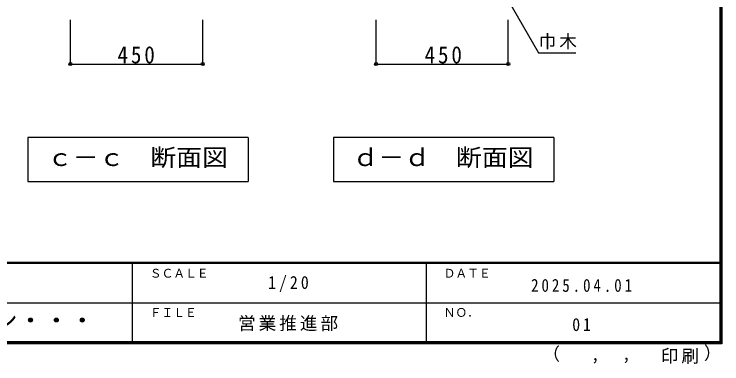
# Model space of a CAD drawing. Units: millimetres at full size, sheet at 1:20; details may follow other scales. Extents: x -3922 to 3878, y -2932 to 2722.
# Drawn here: x 1470 to 3878, y -2932 to -1741 of the extents above; entities that cross this region are included whole.
import ezdxf
from ezdxf.enums import TextEntityAlignment as Align

# ---------------------------------------------------------------- set-up
doc = ezdxf.new("R2010")
doc.units = ezdxf.units.MM
doc.header["$LTSCALE"] = 20
doc.header["$PDMODE"] = 32
doc.header["$PDSIZE"] = 10
for name, color, linetype in [('0-A_文字', 7, 'Continuous'), ('0-B_寸法', 7, 'Continuous'), ('F-1_枠', 6, 'Continuous'), ('F-A_文字', 7, 'Continuous')]:
    doc.layers.add(name, color=color, linetype=linetype)
doc.styles.add('ＭＳ ゴシック', font='')
doc.styles.get('ＭＳ ゴシック').set_extended_font_data('MS Gothic')

msp = doc.modelspace()

# ---------------------------------------------------------------- linework, layer by layer
at = {"layer": '0-A_文字'}
for p, q in [((2266.3, -2161.27), (2266.3, -2311.27)), ((3306.3, -2161.27), (3306.3, -2311.27)), ((1516.3, -2311.27), (2266.3, -2311.27)), ((2556.3, -2311.27), (3306.3, -2311.27))]:
    msp.add_line(p, q, dxfattribs=at)
for points in [[(3147.49, -1687.54), (3254.57, -1873.01), (3380.6, -1873.01)], [(2266.3, -2161.27), (1516.3, -2161.27), (1516.3, -2311.27)], [(3306.3, -2161.27), (2556.3, -2161.27), (2556.3, -2311.27)]]:
    msp.add_lwpolyline(points, dxfattribs=at)
at = {"layer": '0-B_寸法', "color": 4}
for p, q in [((1661.3, -1911.27), (1661.3, -1761.27)), ((2111.3, -1911.27), (2111.3, -1761.27)), ((2701.3, -1911.27), (2701.3, -1761.27)), ((3151.3, -1911.27), (3151.3, -1761.27)), ((1661.3, -1911.27), (2111.3, -1911.27)), ((2701.3, -1911.27), (3151.3, -1911.27))]:
    msp.add_line(p, q, dxfattribs=at)
at = {"layer": '0-B_寸法'}
for p in [(1661.3, -1911.27), (2111.3, -1911.27), (2701.3, -1911.27), (3151.3, -1911.27)]:
    msp.add_point(p, dxfattribs=at)
at = {"layer": 'F-1_枠'}
for p, q in [((3871.3, 2722.29), (3871.3, -2864.37)), ((3874.63, 2722.29), (3874.63, -2864.37)), ((3877.97, 2722.29), (3877.97, -2864.37)), ((3877.97, -2587.71), (-3922.03, -2587.71)), ((3877.97, -2591.04), (-3922.03, -2591.04)), ((1871.3, -2591.04), (1871.3, -2857.71)), ((2871.3, -2591.04), (2871.3, -2857.71)), ((-22.03, -2724.37), (3871.3, -2724.38)), ((3877.97, -2857.71), (-3922.03, -2857.71)), ((3877.97, -2861.04), (-3922.03, -2861.04)), ((3877.97, -2864.37), (-3922.03, -2864.37))]:
    msp.add_line(p, q, dxfattribs=at)

# ---------------------------------------------------------------- texts
at = {"layer": '0-A_文字', "style": 'ＭＳ ゴシック', "width": 1.1}
for s, p in [('ｃ－ｃ\u3000断面図', (1581.3, -2276.27)), ('ｄ－ｄ\u3000断面図', (2621.3, -2276.27))]:
    msp.add_text(s, height=58.65, dxfattribs=at).set_placement(p, align=Align.BOTTOM_LEFT)
at = {"layer": '0-A_文字', "insert": (3254.57, -1861.06), "char_height": 43.99, "attachment_point": 7, "style": 'ＭＳ ゴシック'}
msp.add_mtext('\\T1.17;巾木', dxfattribs=at)
at = {"layer": '0-B_寸法', "char_height": 58.65, "attachment_point": 7, "style": 'ＭＳ ゴシック'}
for insert in [(1821.3, -1910.06), (2866.3, -1910.06)]:
    msp.add_mtext('\\T1.27;\\W0.9;450', dxfattribs=dict(at, insert=insert))
at = {"layer": 'F-A_文字', "style": 'ＭＳ ゴシック'}
for s, height, p in [('ＳＣＡＬＥ', 29.33, (1931.3, -2647.71)), ('ＤＡＴＥ', 29.33, (2931.3, -2647.71)), ('ＦＩＬＥ', 29.33, (1931.3, -2781.04)), ('ＮＯ．', 29.33, (2931.3, -2781.04)), ('（', 43.99, (3267.32, -2933.25)), ('）', 43.99, (3816.9, -2930.46)), (',', 43.99, (3432.15, -2933.25)), (',', 43.99, (3538.1, -2931.39))]:
    msp.add_text(s, height=height, dxfattribs=at).set_placement(p, align=Align.BOTTOM_LEFT)
at = {"layer": 'F-A_文字', "style": 'ＭＳ ゴシック', "width": 1.1}
msp.add_text('ウッドワン・・・', height=58.65, dxfattribs=at).set_placement((1041.3, -2831.04), align=Align.BOTTOM_LEFT)
at = {"layer": 'F-A_文字', "char_height": 43.99, "attachment_point": 7, "style": 'ＭＳ ゴシック'}
for s, insert in [('\\T1.38;\\W0.9;1/20', (2333.8, -2687.71)), ('\\T1.39;\\W0.85;2025.04.01', (3228.8, -2687.71)), ('\\T1.17;営業推進部', (2231.3, -2821.04)), ('\\T1.36;\\W0.9;01', (3368.8, -2821.04)), ('\\T1.17;印刷', (3670.07, -2932.32))]:
    msp.add_mtext(s, dxfattribs=dict(at, insert=insert))

doc.saveas('drawing.dxf')
